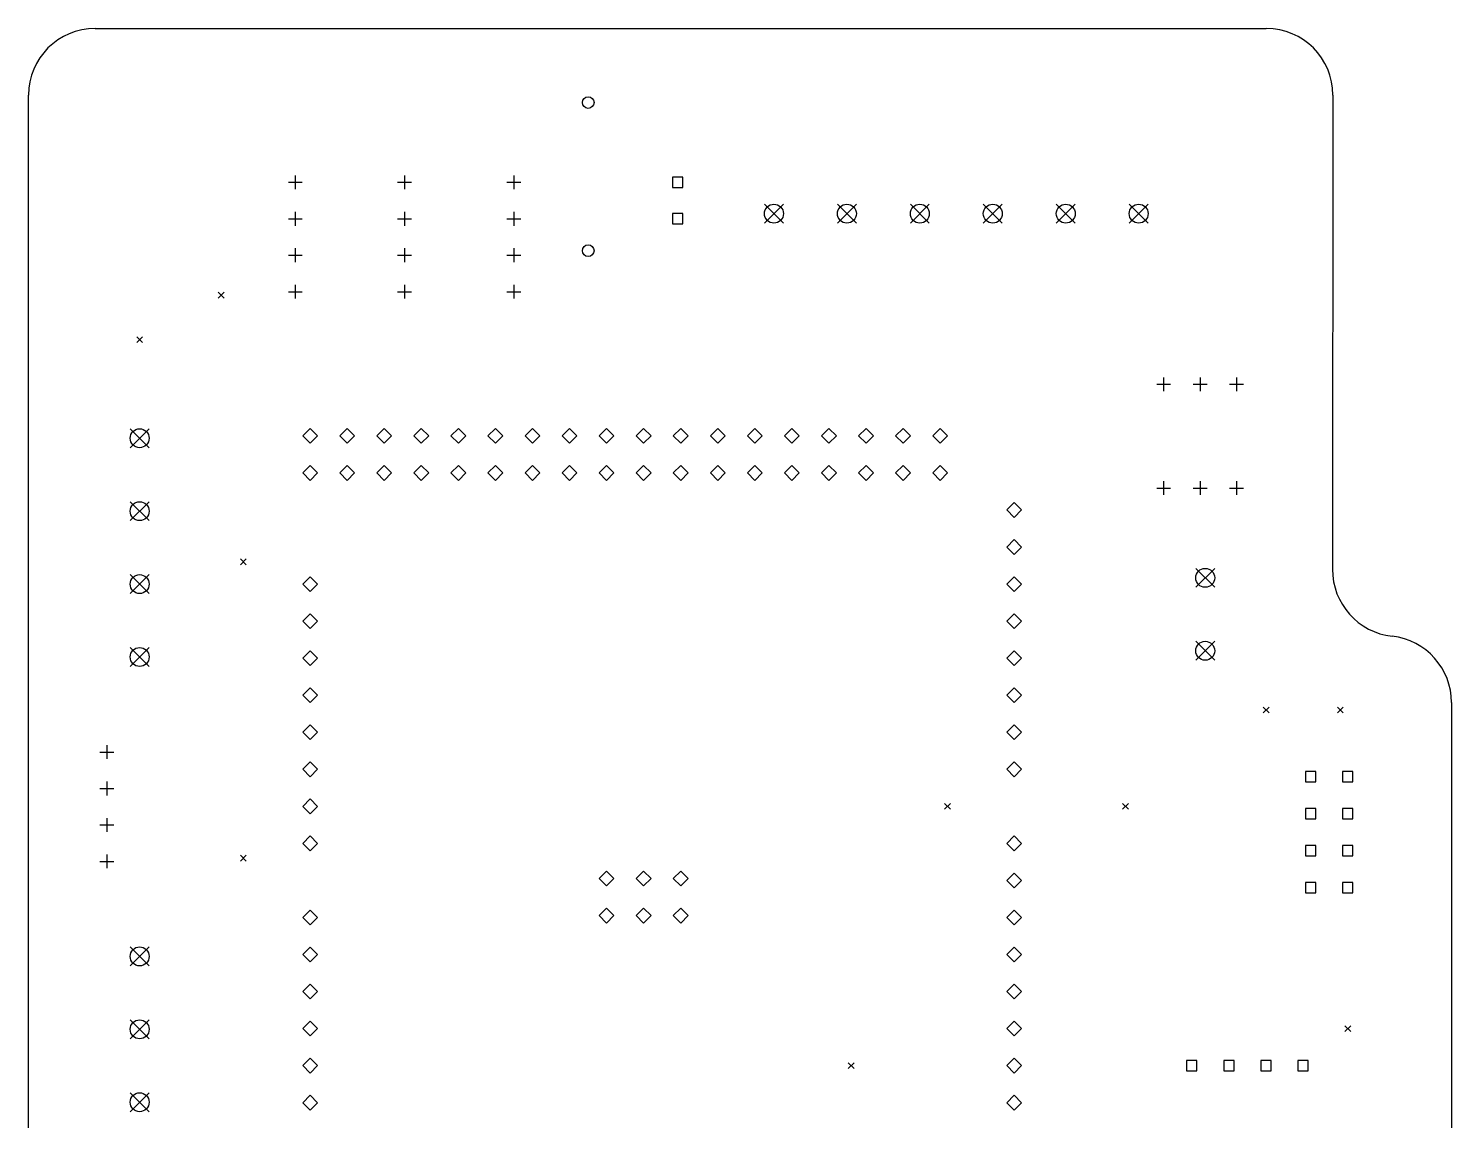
# Model space of a CAD drawing. Extents: x 101 to 200, y -172 to -22.
# Drawn here: x 102.7 to 200.3, y -97.3 to -22.4 of the extents above; entities that cross this region are included whole.
import ezdxf

# ---------------------------------------------------------------- set-up
doc = ezdxf.new("R2010")
doc.units = 0
doc.layers.add('BLACK', color=7, linetype='CONTINUOUS')

msp = doc.modelspace()

# ---------------------------------------------------------------- linework, layer by layer
at = {"layer": 'BLACK', "linetype": 'CONTINUOUS'}
for p, q in [((107.299, -22.443), (187.563, -22.443)), ((102.727, -146.395), (102.727, -27.015)), ((192.135, -27.015), (192.107, -59.527)), ((120.54, -32.993), (121.49, -32.993)), ((121.015, -32.518), (121.015, -33.468)), ((128.031, -32.993), (128.981, -32.993)), ((128.506, -32.518), (128.506, -33.468)), ((135.522, -32.993), (136.472, -32.993)), ((135.997, -32.518), (135.997, -33.468)), ((147.583, -32.639), (146.876, -32.639)), ((146.876, -32.639), (146.876, -33.347)), ((147.583, -33.347), (147.583, -32.639)), ((146.876, -33.347), (147.583, -33.347)), ((121.015, -35.018), (121.015, -35.968)), ((128.506, -35.018), (128.506, -35.968)), ((135.997, -35.018), (135.997, -35.968)), ((153.171, -34.493), (154.471, -35.793)), ((154.471, -34.493), (153.171, -35.793)), ((158.171, -34.493), (159.471, -35.793)), ((159.471, -34.493), (158.171, -35.793)), ((163.171, -34.493), (164.471, -35.793)), ((164.471, -34.493), (163.171, -35.793)), ((168.171, -34.493), (169.471, -35.793)), ((169.471, -34.493), (168.171, -35.793)), ((173.171, -34.493), (174.471, -35.793)), ((174.471, -34.493), (173.171, -35.793)), ((178.171, -34.493), (179.471, -35.793)), ((179.471, -34.493), (178.171, -35.793)), ((120.54, -35.493), (121.49, -35.493)), ((128.031, -35.493), (128.981, -35.493)), ((135.522, -35.493), (136.472, -35.493)), ((147.583, -35.139), (146.876, -35.139)), ((146.876, -35.139), (146.876, -35.847)), ((146.876, -35.847), (147.583, -35.847)), ((147.583, -35.847), (147.583, -35.139)), ((120.54, -37.993), (121.49, -37.993)), ((121.015, -37.518), (121.015, -38.468)), ((128.031, -37.993), (128.981, -37.993)), ((128.506, -37.518), (128.506, -38.468)), ((135.522, -37.993), (136.472, -37.993)), ((135.997, -37.518), (135.997, -38.468)), ((115.735, -40.531), (116.135, -40.931)), ((116.135, -40.531), (115.735, -40.931)), ((120.54, -40.493), (121.49, -40.493)), ((121.015, -40.018), (121.015, -40.968)), ((128.031, -40.493), (128.981, -40.493)), ((128.506, -40.018), (128.506, -40.968)), ((135.522, -40.493), (136.472, -40.493)), ((135.997, -40.018), (135.997, -40.968)), ((110.147, -43.579), (110.547, -43.979)), ((110.547, -43.579), (110.147, -43.979)), ((180.531, -46.369), (180.531, -47.319)), ((183.031, -46.369), (183.031, -47.319)), ((185.531, -46.369), (185.531, -47.319)), ((180.056, -46.844), (181.006, -46.844)), ((182.556, -46.844), (183.506, -46.844)), ((185.056, -46.844), (186.006, -46.844)), ((109.697, -49.893), (110.997, -51.193)), ((110.997, -49.893), (109.697, -51.193)), ((122.031, -49.875), (121.523, -50.383)), ((121.523, -50.383), (122.031, -50.891)), ((122.539, -50.383), (122.031, -49.875)), ((122.031, -50.891), (122.539, -50.383)), ((124.571, -49.875), (124.063, -50.383)), ((124.063, -50.383), (124.571, -50.891)), ((125.079, -50.383), (124.571, -49.875)), ((124.571, -50.891), (125.079, -50.383)), ((127.111, -49.875), (126.603, -50.383)), ((126.603, -50.383), (127.111, -50.891)), ((127.619, -50.383), (127.111, -49.875)), ((127.111, -50.891), (127.619, -50.383)), ((129.651, -49.875), (129.143, -50.383)), ((129.143, -50.383), (129.651, -50.891)), ((130.159, -50.383), (129.651, -49.875)), ((129.651, -50.891), (130.159, -50.383)), ((132.191, -49.875), (131.683, -50.383)), ((131.683, -50.383), (132.191, -50.891)), ((132.699, -50.383), (132.191, -49.875)), ((132.191, -50.891), (132.699, -50.383)), ((134.731, -49.875), (134.223, -50.383)), ((134.223, -50.383), (134.731, -50.891)), ((135.239, -50.383), (134.731, -49.875)), ((134.731, -50.891), (135.239, -50.383)), ((137.271, -49.875), (136.763, -50.383)), ((136.763, -50.383), (137.271, -50.891)), ((137.779, -50.383), (137.271, -49.875)), ((137.271, -50.891), (137.779, -50.383)), ((139.811, -49.875), (139.303, -50.383)), ((139.303, -50.383), (139.811, -50.891)), ((140.319, -50.383), (139.811, -49.875)), ((139.811, -50.891), (140.319, -50.383)), ((142.351, -49.875), (141.843, -50.383)), ((141.843, -50.383), (142.351, -50.891)), ((142.859, -50.383), (142.351, -49.875)), ((142.351, -50.891), (142.859, -50.383)), ((144.891, -49.875), (144.383, -50.383)), ((144.383, -50.383), (144.891, -50.891)), ((145.399, -50.383), (144.891, -49.875)), ((144.891, -50.891), (145.399, -50.383)), ((147.431, -49.875), (146.923, -50.383)), ((146.923, -50.383), (147.431, -50.891)), ((147.939, -50.383), (147.431, -49.875)), ((147.431, -50.891), (147.939, -50.383)), ((149.971, -49.875), (149.463, -50.383)), ((149.463, -50.383), (149.971, -50.891)), ((150.479, -50.383), (149.971, -49.875)), ((149.971, -50.891), (150.479, -50.383)), ((152.511, -49.875), (152.003, -50.383)), ((152.003, -50.383), (152.511, -50.891)), ((153.019, -50.383), (152.511, -49.875)), ((152.511, -50.891), (153.019, -50.383)), ((155.051, -49.875), (154.543, -50.383)), ((154.543, -50.383), (155.051, -50.891)), ((155.559, -50.383), (155.051, -49.875)), ((155.051, -50.891), (155.559, -50.383)), ((157.591, -49.875), (157.083, -50.383)), ((157.083, -50.383), (157.591, -50.891)), ((158.099, -50.383), (157.591, -49.875)), ((157.591, -50.891), (158.099, -50.383)), ((160.131, -49.875), (159.623, -50.383)), ((159.623, -50.383), (160.131, -50.891)), ((160.639, -50.383), (160.131, -49.875)), ((160.131, -50.891), (160.639, -50.383)), ((162.671, -49.875), (162.163, -50.383)), ((162.163, -50.383), (162.671, -50.891)), ((163.179, -50.383), (162.671, -49.875)), ((162.671, -50.891), (163.179, -50.383)), ((165.211, -49.875), (164.703, -50.383)), ((164.703, -50.383), (165.211, -50.891)), ((165.719, -50.383), (165.211, -49.875)), ((165.211, -50.891), (165.719, -50.383)), ((122.031, -52.415), (121.523, -52.923)), ((122.539, -52.923), (122.031, -52.415)), ((124.571, -52.415), (124.063, -52.923)), ((125.079, -52.923), (124.571, -52.415)), ((127.111, -52.415), (126.603, -52.923)), ((127.619, -52.923), (127.111, -52.415)), ((129.651, -52.415), (129.143, -52.923)), ((130.159, -52.923), (129.651, -52.415)), ((132.191, -52.415), (131.683, -52.923)), ((132.699, -52.923), (132.191, -52.415)), ((134.731, -52.415), (134.223, -52.923)), ((135.239, -52.923), (134.731, -52.415)), ((137.271, -52.415), (136.763, -52.923)), ((137.779, -52.923), (137.271, -52.415)), ((139.811, -52.415), (139.303, -52.923)), ((140.319, -52.923), (139.811, -52.415)), ((142.351, -52.415), (141.843, -52.923)), ((142.859, -52.923), (142.351, -52.415)), ((144.891, -52.415), (144.383, -52.923)), ((145.399, -52.923), (144.891, -52.415)), ((147.431, -52.415), (146.923, -52.923)), ((147.939, -52.923), (147.431, -52.415)), ((149.971, -52.415), (149.463, -52.923)), ((150.479, -52.923), (149.971, -52.415)), ((152.511, -52.415), (152.003, -52.923)), ((153.019, -52.923), (152.511, -52.415)), ((155.051, -52.415), (154.543, -52.923)), ((155.559, -52.923), (155.051, -52.415)), ((157.591, -52.415), (157.083, -52.923)), ((158.099, -52.923), (157.591, -52.415)), ((160.131, -52.415), (159.623, -52.923)), ((160.639, -52.923), (160.131, -52.415)), ((162.671, -52.415), (162.163, -52.923)), ((163.179, -52.923), (162.671, -52.415)), ((165.211, -52.415), (164.703, -52.923)), ((165.719, -52.923), (165.211, -52.415)), ((121.523, -52.923), (122.031, -53.431)), ((122.031, -53.431), (122.539, -52.923)), ((124.063, -52.923), (124.571, -53.431)), ((124.571, -53.431), (125.079, -52.923)), ((126.603, -52.923), (127.111, -53.431)), ((127.111, -53.431), (127.619, -52.923)), ((129.143, -52.923), (129.651, -53.431)), ((129.651, -53.431), (130.159, -52.923)), ((131.683, -52.923), (132.191, -53.431)), ((132.191, -53.431), (132.699, -52.923)), ((134.223, -52.923), (134.731, -53.431)), ((134.731, -53.431), (135.239, -52.923)), ((136.763, -52.923), (137.271, -53.431)), ((137.271, -53.431), (137.779, -52.923)), ((139.303, -52.923), (139.811, -53.431)), ((139.811, -53.431), (140.319, -52.923)), ((141.843, -52.923), (142.351, -53.431)), ((142.351, -53.431), (142.859, -52.923)), ((144.383, -52.923), (144.891, -53.431)), ((144.891, -53.431), (145.399, -52.923)), ((146.923, -52.923), (147.431, -53.431)), ((147.431, -53.431), (147.939, -52.923)), ((149.463, -52.923), (149.971, -53.431)), ((149.971, -53.431), (150.479, -52.923)), ((152.003, -52.923), (152.511, -53.431)), ((152.511, -53.431), (153.019, -52.923)), ((154.543, -52.923), (155.051, -53.431)), ((155.051, -53.431), (155.559, -52.923)), ((157.083, -52.923), (157.591, -53.431)), ((157.591, -53.431), (158.099, -52.923)), ((159.623, -52.923), (160.131, -53.431)), ((160.131, -53.431), (160.639, -52.923)), ((162.163, -52.923), (162.671, -53.431)), ((162.671, -53.431), (163.179, -52.923)), ((164.703, -52.923), (165.211, -53.431)), ((165.211, -53.431), (165.719, -52.923)), ((180.531, -53.481), (180.531, -54.431)), ((183.031, -53.481), (183.031, -54.431)), ((185.531, -53.481), (185.531, -54.431)), ((180.056, -53.956), (181.006, -53.956)), ((182.556, -53.956), (183.506, -53.956)), ((185.056, -53.956), (186.006, -53.956)), ((109.697, -54.893), (110.997, -56.193)), ((110.997, -54.893), (109.697, -56.193)), ((170.291, -54.955), (169.783, -55.463)), ((169.783, -55.463), (170.291, -55.971)), ((170.799, -55.463), (170.291, -54.955)), ((170.291, -55.971), (170.799, -55.463)), ((170.291, -57.495), (169.783, -58.003)), ((170.799, -58.003), (170.291, -57.495)), ((169.783, -58.003), (170.291, -58.511)), ((170.291, -58.511), (170.799, -58.003)), ((117.259, -58.819), (117.659, -59.219)), ((117.659, -58.819), (117.259, -59.219)), ((182.731, -59.465), (184.031, -60.765)), ((184.031, -59.465), (182.731, -60.765)), ((109.697, -59.893), (110.997, -61.193)), ((110.997, -59.893), (109.697, -61.193)), ((122.031, -60.035), (121.523, -60.543)), ((122.539, -60.543), (122.031, -60.035)), ((170.291, -60.035), (169.783, -60.543)), ((170.799, -60.543), (170.291, -60.035)), ((121.523, -60.543), (122.031, -61.051)), ((122.031, -61.051), (122.539, -60.543)), ((169.783, -60.543), (170.291, -61.051)), ((170.291, -61.051), (170.799, -60.543)), ((122.031, -62.575), (121.523, -63.083)), ((121.523, -63.083), (122.031, -63.591)), ((122.539, -63.083), (122.031, -62.575)), ((122.031, -63.591), (122.539, -63.083)), ((170.291, -62.575), (169.783, -63.083)), ((169.783, -63.083), (170.291, -63.591)), ((170.799, -63.083), (170.291, -62.575)), ((170.291, -63.591), (170.799, -63.083)), ((109.697, -64.893), (110.997, -66.193)), ((110.997, -64.893), (109.697, -66.193)), ((122.031, -65.115), (121.523, -65.623)), ((122.539, -65.623), (122.031, -65.115)), ((170.291, -65.115), (169.783, -65.623)), ((170.799, -65.623), (170.291, -65.115)), ((182.731, -64.465), (184.031, -65.765)), ((184.031, -64.465), (182.731, -65.765)), ((121.523, -65.623), (122.031, -66.131)), ((122.031, -66.131), (122.539, -65.623)), ((169.783, -65.623), (170.291, -66.131)), ((170.291, -66.131), (170.799, -65.623)), ((122.031, -67.655), (121.523, -68.163)), ((121.523, -68.163), (122.031, -68.671)), ((122.539, -68.163), (122.031, -67.655)), ((122.031, -68.671), (122.539, -68.163)), ((170.291, -67.655), (169.783, -68.163)), ((169.783, -68.163), (170.291, -68.671)), ((170.799, -68.163), (170.291, -67.655)), ((170.291, -68.671), (170.799, -68.163)), ((187.363, -68.979), (187.763, -69.379)), ((187.763, -68.979), (187.363, -69.379)), ((192.443, -68.979), (192.843, -69.379)), ((192.843, -68.979), (192.443, -69.379)), ((200.263, -68.671), (200.263, -146.395)), ((122.031, -70.195), (121.523, -70.703)), ((122.539, -70.703), (122.031, -70.195)), ((170.291, -70.195), (169.783, -70.703)), ((170.799, -70.703), (170.291, -70.195)), ((121.523, -70.703), (122.031, -71.211)), ((122.031, -71.211), (122.539, -70.703)), ((169.783, -70.703), (170.291, -71.211)), ((170.291, -71.211), (170.799, -70.703)), ((107.622, -72.058), (108.572, -72.058)), ((108.097, -71.583), (108.097, -72.533)), ((122.031, -72.735), (121.523, -73.243)), ((122.539, -73.243), (122.031, -72.735)), ((170.291, -72.735), (169.783, -73.243)), ((170.799, -73.243), (170.291, -72.735)), ((108.097, -74.083), (108.097, -75.033)), ((121.523, -73.243), (122.031, -73.751)), ((122.031, -73.751), (122.539, -73.243)), ((169.783, -73.243), (170.291, -73.751)), ((170.291, -73.751), (170.799, -73.243)), ((190.965, -73.397), (190.257, -73.397)), ((190.257, -73.397), (190.257, -74.105)), ((190.257, -74.105), (190.965, -74.105)), ((190.965, -74.105), (190.965, -73.397)), ((193.505, -73.397), (192.797, -73.397)), ((192.797, -73.397), (192.797, -74.105)), ((192.797, -74.105), (193.505, -74.105)), ((193.505, -74.105), (193.505, -73.397)), ((107.622, -74.558), (108.572, -74.558)), ((122.031, -75.275), (121.523, -75.783)), ((121.523, -75.783), (122.031, -76.291)), ((122.539, -75.783), (122.031, -75.275)), ((122.031, -76.291), (122.539, -75.783)), ((165.519, -75.583), (165.919, -75.983)), ((165.919, -75.583), (165.519, -75.983)), ((177.711, -75.583), (178.111, -75.983)), ((178.111, -75.583), (177.711, -75.983)), ((190.965, -75.937), (190.257, -75.937)), ((190.257, -75.937), (190.257, -76.645)), ((190.965, -76.645), (190.965, -75.937)), ((193.505, -75.937), (192.797, -75.937)), ((192.797, -75.937), (192.797, -76.645)), ((193.505, -76.645), (193.505, -75.937)), ((108.097, -76.583), (108.097, -77.533)), ((190.257, -76.645), (190.965, -76.645)), ((192.797, -76.645), (193.505, -76.645)), ((107.622, -77.058), (108.572, -77.058)), ((122.031, -77.815), (121.523, -78.323)), ((122.539, -78.323), (122.031, -77.815)), ((170.291, -77.815), (169.783, -78.323)), ((170.799, -78.323), (170.291, -77.815)), ((121.523, -78.323), (122.031, -78.831)), ((122.031, -78.831), (122.539, -78.323)), ((169.783, -78.323), (170.291, -78.831)), ((170.291, -78.831), (170.799, -78.323)), ((190.965, -78.477), (190.257, -78.477)), ((190.257, -78.477), (190.257, -79.185)), ((190.965, -79.185), (190.965, -78.477)), ((193.505, -78.477), (192.797, -78.477)), ((192.797, -78.477), (192.797, -79.185)), ((193.505, -79.185), (193.505, -78.477)), ((107.622, -79.558), (108.572, -79.558)), ((108.097, -79.083), (108.097, -80.033)), ((117.259, -79.139), (117.659, -79.539)), ((117.659, -79.139), (117.259, -79.539)), ((190.257, -79.185), (190.965, -79.185)), ((192.797, -79.185), (193.505, -79.185)), ((142.351, -80.228), (141.843, -80.736)), ((141.843, -80.736), (142.351, -81.244)), ((142.859, -80.736), (142.351, -80.228)), ((142.351, -81.244), (142.859, -80.736)), ((144.891, -80.228), (144.383, -80.736)), ((144.383, -80.736), (144.891, -81.244)), ((145.399, -80.736), (144.891, -80.228)), ((144.891, -81.244), (145.399, -80.736)), ((147.431, -80.228), (146.923, -80.736)), ((146.923, -80.736), (147.431, -81.244)), ((147.939, -80.736), (147.431, -80.228)), ((147.431, -81.244), (147.939, -80.736)), ((170.291, -80.355), (169.783, -80.863)), ((169.783, -80.863), (170.291, -81.371)), ((170.799, -80.863), (170.291, -80.355)), ((170.291, -81.371), (170.799, -80.863)), ((190.965, -81.017), (190.257, -81.017)), ((190.257, -81.017), (190.257, -81.725)), ((190.257, -81.725), (190.965, -81.725)), ((190.965, -81.725), (190.965, -81.017)), ((193.505, -81.017), (192.797, -81.017)), ((192.797, -81.017), (192.797, -81.725)), ((192.797, -81.725), (193.505, -81.725)), ((193.505, -81.725), (193.505, -81.017)), ((122.031, -82.895), (121.523, -83.403)), ((122.539, -83.403), (122.031, -82.895)), ((142.351, -82.768), (141.843, -83.276)), ((142.859, -83.276), (142.351, -82.768)), ((144.891, -82.768), (144.383, -83.276)), ((145.399, -83.276), (144.891, -82.768)), ((147.431, -82.768), (146.923, -83.276)), ((147.939, -83.276), (147.431, -82.768)), ((170.291, -82.895), (169.783, -83.403)), ((170.799, -83.403), (170.291, -82.895)), ((121.523, -83.403), (122.031, -83.911)), ((122.031, -83.911), (122.539, -83.403)), ((141.843, -83.276), (142.351, -83.784)), ((142.351, -83.784), (142.859, -83.276)), ((144.383, -83.276), (144.891, -83.784)), ((144.891, -83.784), (145.399, -83.276)), ((146.923, -83.276), (147.431, -83.784)), ((147.431, -83.784), (147.939, -83.276)), ((169.783, -83.403), (170.291, -83.911)), ((170.291, -83.911), (170.799, -83.403)), ((109.697, -85.423), (110.997, -86.723)), ((110.997, -85.423), (109.697, -86.723)), ((122.031, -85.435), (121.523, -85.943)), ((122.539, -85.943), (122.031, -85.435)), ((170.291, -85.435), (169.783, -85.943)), ((170.799, -85.943), (170.291, -85.435)), ((121.523, -85.943), (122.031, -86.451)), ((122.031, -86.451), (122.539, -85.943)), ((169.783, -85.943), (170.291, -86.451)), ((170.291, -86.451), (170.799, -85.943)), ((122.031, -87.975), (121.523, -88.483)), ((121.523, -88.483), (122.031, -88.991)), ((122.539, -88.483), (122.031, -87.975)), ((122.031, -88.991), (122.539, -88.483)), ((170.291, -87.975), (169.783, -88.483)), ((169.783, -88.483), (170.291, -88.991)), ((170.799, -88.483), (170.291, -87.975)), ((170.291, -88.991), (170.799, -88.483)), ((109.697, -90.423), (110.997, -91.723)), ((110.997, -90.423), (109.697, -91.723)), ((122.031, -90.515), (121.523, -91.023)), ((122.539, -91.023), (122.031, -90.515)), ((170.291, -90.515), (169.783, -91.023)), ((170.799, -91.023), (170.291, -90.515)), ((121.523, -91.023), (122.031, -91.531)), ((122.031, -91.531), (122.539, -91.023)), ((169.783, -91.023), (170.291, -91.531)), ((170.291, -91.531), (170.799, -91.023)), ((192.951, -90.823), (193.351, -91.223)), ((193.351, -90.823), (192.951, -91.223)), ((122.031, -93.055), (121.523, -93.563)), ((121.523, -93.563), (122.031, -94.071)), ((122.539, -93.563), (122.031, -93.055)), ((122.031, -94.071), (122.539, -93.563)), ((158.915, -93.363), (159.315, -93.763)), ((159.315, -93.363), (158.915, -93.763)), ((170.291, -93.055), (169.783, -93.563)), ((169.783, -93.563), (170.291, -94.071)), ((170.799, -93.563), (170.291, -93.055)), ((170.291, -94.071), (170.799, -93.563)), ((182.817, -93.209), (182.109, -93.209)), ((182.109, -93.209), (182.109, -93.917)), ((182.817, -93.917), (182.817, -93.209)), ((185.357, -93.209), (184.649, -93.209)), ((184.649, -93.209), (184.649, -93.917)), ((185.357, -93.917), (185.357, -93.209)), ((187.897, -93.209), (187.189, -93.209)), ((187.189, -93.209), (187.189, -93.917)), ((187.897, -93.917), (187.897, -93.209)), ((190.437, -93.209), (189.729, -93.209)), ((189.729, -93.209), (189.729, -93.917)), ((190.437, -93.917), (190.437, -93.209)), ((182.109, -93.917), (182.817, -93.917)), ((184.649, -93.917), (185.357, -93.917)), ((187.189, -93.917), (187.897, -93.917)), ((189.729, -93.917), (190.437, -93.917)), ((109.697, -95.423), (110.997, -96.723)), ((110.997, -95.423), (109.697, -96.723)), ((122.031, -95.595), (121.523, -96.103)), ((121.523, -96.103), (122.031, -96.611)), ((122.539, -96.103), (122.031, -95.595)), ((122.031, -96.611), (122.539, -96.103)), ((170.291, -95.595), (169.783, -96.103)), ((169.783, -96.103), (170.291, -96.611)), ((170.799, -96.103), (170.291, -95.595)), ((170.291, -96.611), (170.799, -96.103))]:
    msp.add_line(p, q, dxfattribs=at)
at = {"layer": 'BLACK'}
for centre, radius in [((141.089, -27.523), 0.4), ((153.821, -35.143), 0.65), ((158.821, -35.143), 0.65), ((163.821, -35.143), 0.65), ((168.821, -35.143), 0.65), ((173.821, -35.143), 0.65), ((178.821, -35.143), 0.65), ((141.089, -37.683), 0.4), ((110.347, -50.543), 0.65), ((110.347, -55.543), 0.65), ((183.381, -60.115), 0.65), ((110.347, -60.543), 0.65), ((110.347, -65.543), 0.65), ((183.381, -65.115), 0.65), ((110.347, -86.073), 0.65), ((110.347, -91.073), 0.65), ((110.347, -96.073), 0.65)]:
    msp.add_circle(centre, radius, dxfattribs=at)
for centre, radius, start, end in [((107.299, -27.015), 4.572, 90, 180), ((187.563, -27.015), 4.572, 0, 90), ((196.704, -59.552), 4.597, -180.308, -96.3398), ((195.687, -68.671), 4.576, -0.00125, 83.6139)]:
    msp.add_arc(centre, radius, start, end, dxfattribs=at)

doc.saveas('drawing.dxf')
